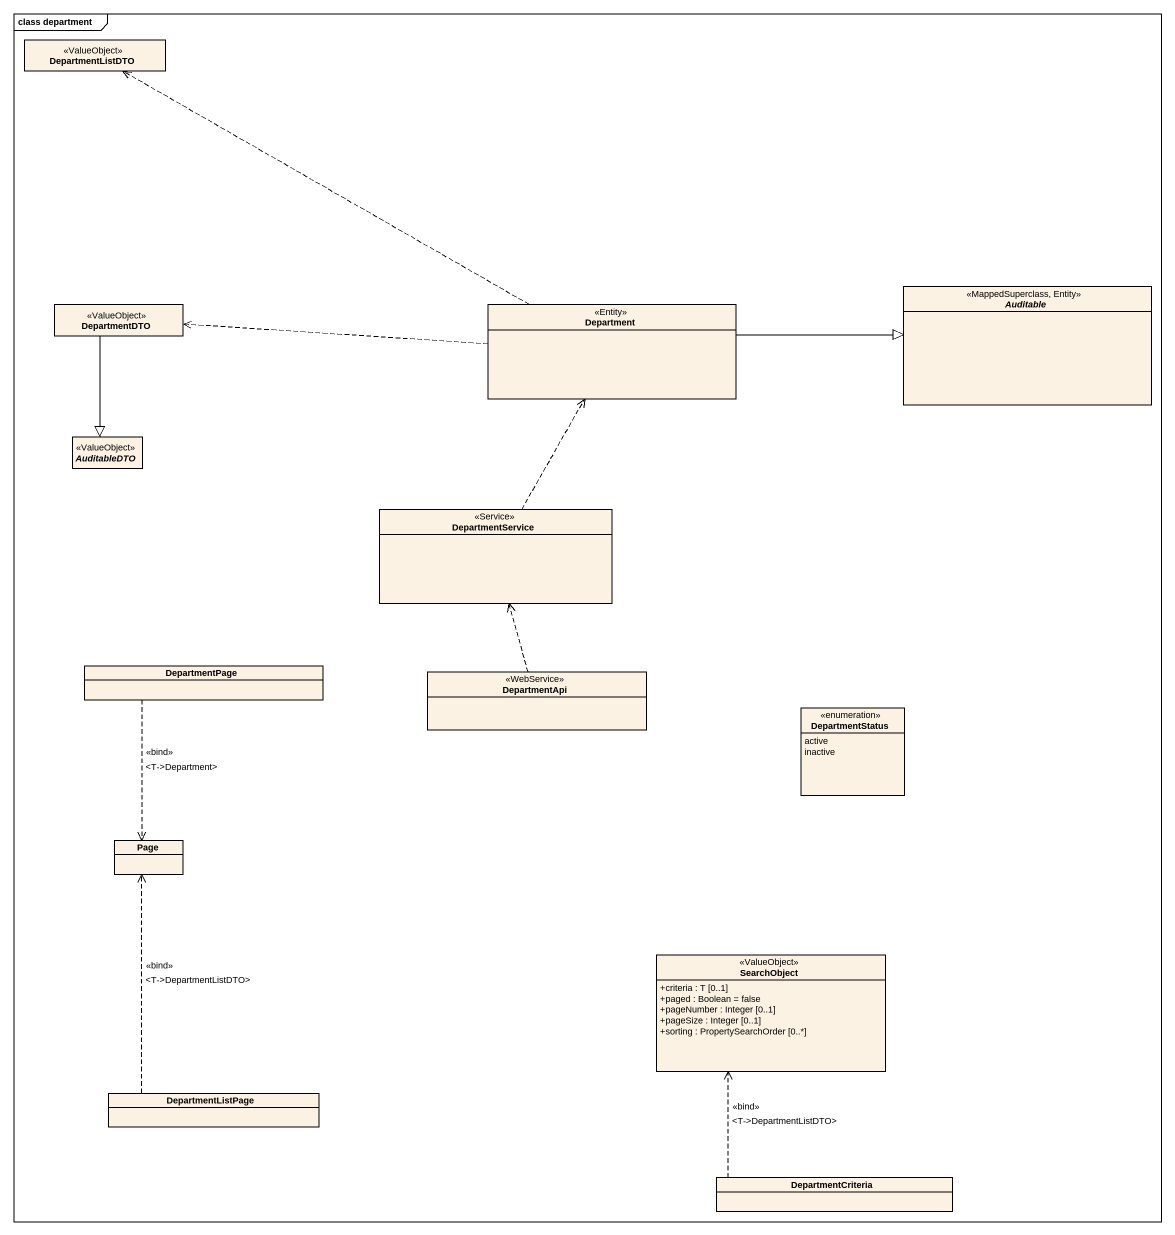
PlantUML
@startuml
mainframe class department
hide circle
hide empty members
skinparam classAttributeIconSize 0
class DepartmentListDTO <<ValueObject>>
class DepartmentDTO <<ValueObject>>
class Department <<Entity>>
abstract class Auditable <<MappedSuperclass, Entity>>
abstract class AuditableDTO <<ValueObject>>
class DepartmentService <<Service>>
class DepartmentPage
class DepartmentApi <<WebService>>
enum DepartmentStatus {
  active
  inactive
}
class "Page" as Page_
class SearchObject <<ValueObject>> {
  +criteria : T [0..1]
  +paged : Boolean = false
  +pageNumber : Integer [0..1]
  +pageSize : Integer [0..1]
  +sorting : PropertySearchOrder [0..*]
}
class DepartmentListPage
class DepartmentCriteria
DepartmentDTO --|> AuditableDTO
Department .left.> DepartmentListDTO
Department .left.> DepartmentDTO
Department -right-|> Auditable
DepartmentService .up.> Department
DepartmentPage ..> Page_ : <<bind>>\n<T->Department>
DepartmentApi .up.> DepartmentService
DepartmentListPage .up.> Page_ : <<bind>>\n<T->DepartmentListDTO>
DepartmentCriteria .up.> SearchObject : <<bind>>\n<T->DepartmentListDTO>
@enduml
